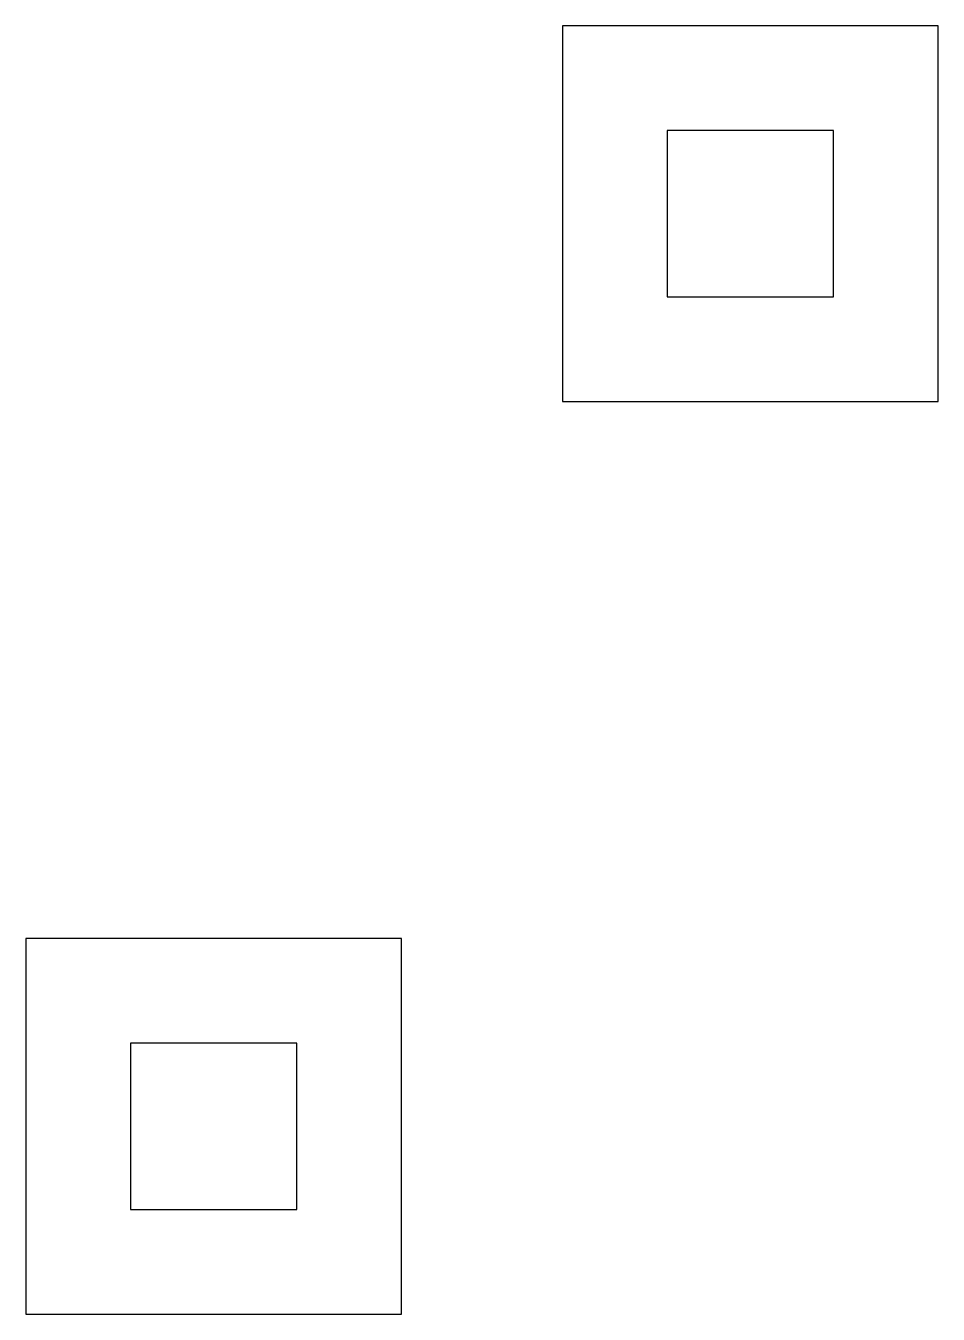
# Model space of a CAD drawing. Header units: millimetres. Extents: x -8.5 to 8.5, y 5 to 29.
import ezdxf

# ---------------------------------------------------------------- set-up
doc = ezdxf.new("R2010")
doc.units = ezdxf.units.MM

msp = doc.modelspace()

# ---------------------------------------------------------------- linework, layer by layer
for p, q in [((8.5, 29), (1.5, 29)), ((1.5, 29), (1.5, 22)), ((8.5, 22), (8.5, 29)), ((6.55, 27.05), (3.45, 27.05)), ((3.45, 27.05), (3.45, 23.95)), ((6.55, 23.95), (6.55, 27.05)), ((3.45, 23.95), (6.55, 23.95)), ((1.5, 22), (8.5, 22)), ((-1.5, 12), (-8.5, 12)), ((-8.5, 12), (-8.5, 5)), ((-1.5, 5), (-1.5, 12)), ((-3.45, 10.05), (-6.55, 10.05)), ((-6.55, 10.05), (-6.55, 6.95)), ((-3.45, 6.95), (-3.45, 10.05)), ((-6.55, 6.95), (-3.45, 6.95)), ((-8.5, 5), (-1.5, 5))]:
    msp.add_line(p, q)

doc.saveas('drawing.dxf')
